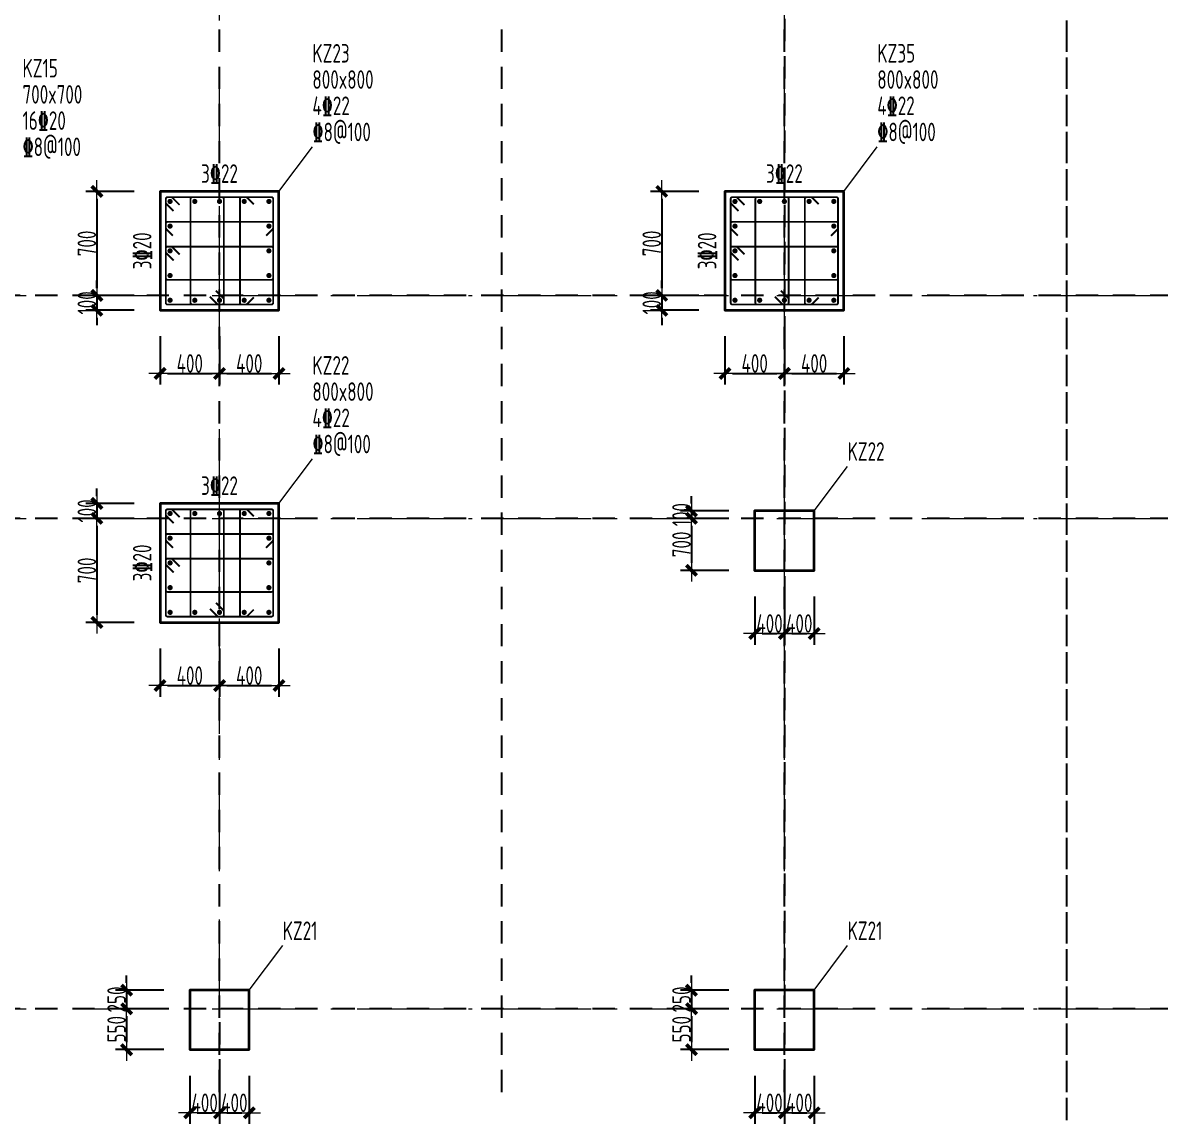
# Model space of a CAD drawing. Header units: millimetres. Extents: x 539196 to 807275, y 431843 to 1156631.
# Drawn here: x 617021 to 632325, y 571892 to 586729 of the extents above; entities that cross this region are included whole.
import ezdxf
from ezdxf.enums import TextEntityAlignment as Align

# ---------------------------------------------------------------- set-up
doc = ezdxf.new("R2010")
doc.units = ezdxf.units.MM
doc.header["$MEASUREMENT"] = 0
for name, pattern in [('DOTE', [2.42, 2, -0.2, 0.02, -0.2]), ('点划线', [1850, 1200, -300, 50, -300]), ('虚线', [500, 300, -200])]:
    doc.linetypes.add(name, pattern=pattern)
doc.layers.add('DOTE', color=1, linetype='DOTE')
for name, color, linetype, lineweight in [('柱原位标注', 7, 'Continuous', 18), ('柱尺寸标注', 3, 'Continuous', 18), ('柱标注引线', 2, 'Continuous', 18), ('柱箍筋', 1, 'Continuous', 25), ('柱纵筋', 1, 'Continuous', 70), ('柱集中标注', 2, 'Continuous', 18), ('砼柱', 2, 'Continuous', 35), ('网格', 9, '点划线', 18)]:
    doc.layers.add(name, color=color, linetype=linetype, lineweight=lineweight)
doc.styles.add('样式 1', font='yjkeng.shx', dxfattribs={"width": 0.7, "bigfont": 'yjkchn.shx'})
doc.dimstyles.new('盈建科结构', dxfattribs={"dimscale": 100, "dimtxt": 2.5, "dimasz": 1, "dimexe": 1.5, "dimexo": 0.625, "dimgap": 0.1, "dimtad": 1, "dimdec": 0, "dimrnd": 1, "dimzin": 0, "dimdsep": 46, "dimtxsty": '样式 1', "dimblk": '_yjkbk', "dimblk1": 'ARCHTICK', "dimblk2": 'ARCHTICK', "dimcen": 0.09, "dimadec": 0, "dimazin": 0, "dimtfac": 1, "dimtdec": 4, "dimtix": 1, "dimtmove": 2, "dimatfit": 3, "dimfxl": 0, "dimtolj": 1, "dimtzin": 0, "dimarcsym": 0})

# ---------------------------------------------------------------- blocks, each defined once
blk = doc.blocks.new('_yjkbk')
blk.add_line((-1, 0), (1.5, 0))
blk.add_lwpolyline([(-0.7, -0.7, 0.5, 0.5, 0), (0.7, 0.7, 0.5, 0.5, 0)], format="xyseb")
blk = doc.blocks.new('*D1916')
at = {"layer": 'Defpoints', "color": 0}
for p in [(619268, 572909), (619668, 572909), (619668, 572059)]:
    blk.add_point(p, dxfattribs=at)
at = {"layer": '柱尺寸标注', "color": 0, "lineweight": -2}
for p, q in [((619268, 572559), (619268, 571909)), ((619668, 572559), (619668, 571909)), ((619368, 572059), (619568, 572059))]:
    blk.add_line(p, q, dxfattribs=at)
at = {"layer": '柱尺寸标注', "color": 0, "lineweight": -2, "xscale": 100, "yscale": 100, "zscale": 100, "rotation": 180}
blk.add_blockref('_yjkbk', (619268, 572059), dxfattribs=at)
at = {"layer": '柱尺寸标注', "color": 0, "lineweight": -2, "xscale": 100, "yscale": 100, "zscale": 100}
blk.add_blockref('_yjkbk', (619668, 572059), dxfattribs=at)
at = {"layer": '柱尺寸标注', "color": 0, "insert": (619468, 572194), "char_height": 250, "attachment_point": 5, "style": '样式 1'}
blk.add_mtext('\\A1;400', dxfattribs=at)
blk = doc.blocks.new('_ARCHTICK')
at = {"color": 0, "linetype": 'ByBlock', "const_width": 0.15}
blk.add_lwpolyline([(-0.5, -0.5), (0.5, 0.5)], dxfattribs=at)
blk = doc.blocks.new('*D1917')
at = {"layer": 'Defpoints', "color": 0}
for p in [(619668, 572909), (620068, 572909), (620068, 572059)]:
    blk.add_point(p, dxfattribs=at)
at = {"layer": '柱尺寸标注', "color": 0, "lineweight": -2}
for p, q in [((619668, 572559), (619668, 571909)), ((620068, 572559), (620068, 571909)), ((619768, 572059), (619968, 572059))]:
    blk.add_line(p, q, dxfattribs=at)
at = {"layer": '柱尺寸标注', "color": 0, "lineweight": -2, "xscale": 100, "yscale": 100, "zscale": 100, "rotation": 180}
blk.add_blockref('_yjkbk', (619668, 572059), dxfattribs=at)
at = {"layer": '柱尺寸标注', "color": 0, "lineweight": -2, "xscale": 100, "yscale": 100, "zscale": 100}
blk.add_blockref('_yjkbk', (620068, 572059), dxfattribs=at)
at = {"layer": '柱尺寸标注', "color": 0, "insert": (619868, 572194), "char_height": 250, "attachment_point": 5, "style": '样式 1'}
blk.add_mtext('\\A1;400', dxfattribs=at)
blk = doc.blocks.new('*D1918')
at = {"layer": 'Defpoints', "color": 0}
for p in [(619268, 573709), (618418, 573459), (619268, 573459)]:
    blk.add_point(p, dxfattribs=at)
at = {"layer": '柱尺寸标注', "color": 0, "lineweight": -2}
for p, q in [((618418, 573809), (618418, 573909)), ((618918, 573709), (618268, 573709)), ((618418, 573709), (618418, 573459)), ((618918, 573459), (618268, 573459)), ((618418, 573359), (618418, 573259))]:
    blk.add_line(p, q, dxfattribs=at)
at = {"layer": '柱尺寸标注', "color": 0, "lineweight": -2, "xscale": 100, "yscale": 100, "zscale": 100}
for p, rotation in [((618418, 573709), 270), ((618418, 573459), 90)]:
    blk.add_blockref('_yjkbk', p, dxfattribs=dict(at, rotation=rotation))
at = {"layer": '柱尺寸标注', "color": 0, "insert": (618283, 573584), "char_height": 250, "attachment_point": 5, "rotation": 90, "style": '样式 1'}
blk.add_mtext('\\A1;250', dxfattribs=at)
blk = doc.blocks.new('*D1919')
at = {"layer": 'Defpoints', "color": 0}
for p in [(619268, 573459), (618418, 572909), (619268, 572909)]:
    blk.add_point(p, dxfattribs=at)
at = {"layer": '柱尺寸标注', "color": 0, "lineweight": -2}
for p, q in [((618918, 573459), (618268, 573459)), ((618418, 573359), (618418, 573009)), ((618918, 572909), (618268, 572909))]:
    blk.add_line(p, q, dxfattribs=at)
at = {"layer": '柱尺寸标注', "color": 0, "lineweight": -2, "xscale": 100, "yscale": 100, "zscale": 100}
for p, rotation in [((618418, 573459), 90), ((618418, 572909), 270)]:
    blk.add_blockref('_yjkbk', p, dxfattribs=dict(at, rotation=rotation))
at = {"layer": '柱尺寸标注', "color": 0, "insert": (618283, 573184), "char_height": 250, "attachment_point": 5, "rotation": 90, "style": '样式 1'}
blk.add_mtext('\\A1;550', dxfattribs=at)
blk = doc.blocks.new('*D1920')
at = {"layer": 'Defpoints', "color": 0}
for p in [(618868, 578659), (619668, 578659), (619668, 577809)]:
    blk.add_point(p, dxfattribs=at)
at = {"layer": '柱尺寸标注', "color": 0, "lineweight": -2}
for p, q in [((618868, 578309), (618868, 577659)), ((619668, 578309), (619668, 577659)), ((618968, 577809), (619568, 577809))]:
    blk.add_line(p, q, dxfattribs=at)
at = {"layer": '柱尺寸标注', "color": 0, "lineweight": -2, "xscale": 100, "yscale": 100, "zscale": 100, "rotation": 180}
blk.add_blockref('_yjkbk', (618868, 577809), dxfattribs=at)
at = {"layer": '柱尺寸标注', "color": 0, "lineweight": -2, "xscale": 100, "yscale": 100, "zscale": 100}
blk.add_blockref('_yjkbk', (619668, 577809), dxfattribs=at)
at = {"layer": '柱尺寸标注', "color": 0, "insert": (619268, 577944), "char_height": 250, "attachment_point": 5, "style": '样式 1'}
blk.add_mtext('\\A1;400', dxfattribs=at)
blk = doc.blocks.new('*D1921')
at = {"layer": 'Defpoints', "color": 0}
for p in [(619668, 578659), (620468, 578659), (620468, 577809)]:
    blk.add_point(p, dxfattribs=at)
at = {"layer": '柱尺寸标注', "color": 0, "lineweight": -2}
for p, q in [((619668, 578309), (619668, 577659)), ((620468, 578309), (620468, 577659)), ((619768, 577809), (620368, 577809))]:
    blk.add_line(p, q, dxfattribs=at)
at = {"layer": '柱尺寸标注', "color": 0, "lineweight": -2, "xscale": 100, "yscale": 100, "zscale": 100, "rotation": 180}
blk.add_blockref('_yjkbk', (619668, 577809), dxfattribs=at)
at = {"layer": '柱尺寸标注', "color": 0, "lineweight": -2, "xscale": 100, "yscale": 100, "zscale": 100}
blk.add_blockref('_yjkbk', (620468, 577809), dxfattribs=at)
at = {"layer": '柱尺寸标注', "color": 0, "insert": (620068, 577944), "char_height": 250, "attachment_point": 5, "style": '样式 1'}
blk.add_mtext('\\A1;400', dxfattribs=at)
blk = doc.blocks.new('*D1922')
at = {"layer": 'Defpoints', "color": 0}
for p in [(618868, 580259), (618018, 580059), (618868, 580059)]:
    blk.add_point(p, dxfattribs=at)
at = {"layer": '柱尺寸标注', "color": 0, "lineweight": -2}
for p, q in [((618018, 580359), (618018, 580459)), ((618518, 580259), (617868, 580259)), ((618018, 580259), (618018, 580059)), ((618518, 580059), (617868, 580059)), ((618018, 579959), (618018, 579859))]:
    blk.add_line(p, q, dxfattribs=at)
at = {"layer": '柱尺寸标注', "color": 0, "lineweight": -2, "xscale": 100, "yscale": 100, "zscale": 100}
for p, rotation in [((618018, 580259), 270), ((618018, 580059), 90)]:
    blk.add_blockref('_yjkbk', p, dxfattribs=dict(at, rotation=rotation))
at = {"layer": '柱尺寸标注', "color": 0, "insert": (617883, 580159), "char_height": 250, "attachment_point": 5, "rotation": 90, "style": '样式 1'}
blk.add_mtext('\\A1;100', dxfattribs=at)
blk = doc.blocks.new('*D1923')
at = {"layer": 'Defpoints', "color": 0}
for p in [(618868, 580059), (618018, 578659), (618868, 578659)]:
    blk.add_point(p, dxfattribs=at)
at = {"layer": '柱尺寸标注', "color": 0, "lineweight": -2}
for p, q in [((618518, 580059), (617868, 580059)), ((618018, 579959), (618018, 578759)), ((618518, 578659), (617868, 578659))]:
    blk.add_line(p, q, dxfattribs=at)
at = {"layer": '柱尺寸标注', "color": 0, "lineweight": -2, "xscale": 100, "yscale": 100, "zscale": 100}
for p, rotation in [((618018, 580059), 90), ((618018, 578659), 270)]:
    blk.add_blockref('_yjkbk', p, dxfattribs=dict(at, rotation=rotation))
at = {"layer": '柱尺寸标注', "color": 0, "insert": (617883, 579359), "char_height": 250, "attachment_point": 5, "rotation": 90, "style": '样式 1'}
blk.add_mtext('\\A1;700', dxfattribs=at)
blk = doc.blocks.new('*D1924')
at = {"layer": 'Defpoints', "color": 0}
for p in [(618868, 582859), (619668, 582859), (619668, 582009)]:
    blk.add_point(p, dxfattribs=at)
at = {"layer": '柱尺寸标注', "color": 0, "lineweight": -2}
for p, q in [((618868, 582509), (618868, 581859)), ((619668, 582509), (619668, 581859)), ((618968, 582009), (619568, 582009))]:
    blk.add_line(p, q, dxfattribs=at)
at = {"layer": '柱尺寸标注', "color": 0, "lineweight": -2, "xscale": 100, "yscale": 100, "zscale": 100, "rotation": 180}
blk.add_blockref('_yjkbk', (618868, 582009), dxfattribs=at)
at = {"layer": '柱尺寸标注', "color": 0, "lineweight": -2, "xscale": 100, "yscale": 100, "zscale": 100}
blk.add_blockref('_yjkbk', (619668, 582009), dxfattribs=at)
at = {"layer": '柱尺寸标注', "color": 0, "insert": (619268, 582144), "char_height": 250, "attachment_point": 5, "style": '样式 1'}
blk.add_mtext('\\A1;400', dxfattribs=at)
blk = doc.blocks.new('*D1925')
at = {"layer": 'Defpoints', "color": 0}
for p in [(619668, 582859), (620468, 582859), (620468, 582009)]:
    blk.add_point(p, dxfattribs=at)
at = {"layer": '柱尺寸标注', "color": 0, "lineweight": -2}
for p, q in [((619668, 582509), (619668, 581859)), ((620468, 582509), (620468, 581859)), ((619768, 582009), (620368, 582009))]:
    blk.add_line(p, q, dxfattribs=at)
at = {"layer": '柱尺寸标注', "color": 0, "lineweight": -2, "xscale": 100, "yscale": 100, "zscale": 100, "rotation": 180}
blk.add_blockref('_yjkbk', (619668, 582009), dxfattribs=at)
at = {"layer": '柱尺寸标注', "color": 0, "lineweight": -2, "xscale": 100, "yscale": 100, "zscale": 100}
blk.add_blockref('_yjkbk', (620468, 582009), dxfattribs=at)
at = {"layer": '柱尺寸标注', "color": 0, "insert": (620068, 582144), "char_height": 250, "attachment_point": 5, "style": '样式 1'}
blk.add_mtext('\\A1;400', dxfattribs=at)
blk = doc.blocks.new('*D1926')
at = {"layer": 'Defpoints', "color": 0}
for p in [(618868, 584459), (618018, 583059), (618868, 583059)]:
    blk.add_point(p, dxfattribs=at)
at = {"layer": '柱尺寸标注', "color": 0, "lineweight": -2}
for p, q in [((618518, 584459), (617868, 584459)), ((618018, 584359), (618018, 583159)), ((618518, 583059), (617868, 583059))]:
    blk.add_line(p, q, dxfattribs=at)
at = {"layer": '柱尺寸标注', "color": 0, "lineweight": -2, "xscale": 100, "yscale": 100, "zscale": 100}
for p, rotation in [((618018, 584459), 90), ((618018, 583059), 270)]:
    blk.add_blockref('_yjkbk', p, dxfattribs=dict(at, rotation=rotation))
at = {"layer": '柱尺寸标注', "color": 0, "insert": (617883, 583759), "char_height": 250, "attachment_point": 5, "rotation": 90, "style": '样式 1'}
blk.add_mtext('\\A1;700', dxfattribs=at)
blk = doc.blocks.new('*D1927')
at = {"layer": 'Defpoints', "color": 0}
for p in [(618868, 583059), (618018, 582859), (618868, 582859)]:
    blk.add_point(p, dxfattribs=at)
at = {"layer": '柱尺寸标注', "color": 0, "lineweight": -2}
for p, q in [((618018, 583159), (618018, 583259)), ((618518, 583059), (617868, 583059)), ((618018, 583059), (618018, 582859)), ((618518, 582859), (617868, 582859)), ((618018, 582759), (618018, 582659))]:
    blk.add_line(p, q, dxfattribs=at)
at = {"layer": '柱尺寸标注', "color": 0, "lineweight": -2, "xscale": 100, "yscale": 100, "zscale": 100}
for p, rotation in [((618018, 583059), 270), ((618018, 582859), 90)]:
    blk.add_blockref('_yjkbk', p, dxfattribs=dict(at, rotation=rotation))
at = {"layer": '柱尺寸标注', "color": 0, "insert": (617883, 582959), "char_height": 250, "attachment_point": 5, "rotation": 90, "style": '样式 1'}
blk.add_mtext('\\A1;100', dxfattribs=at)
blk = doc.blocks.new('*D1932')
at = {"layer": 'Defpoints', "color": 0}
for p in [(626868, 572909), (627268, 572909), (627268, 572059)]:
    blk.add_point(p, dxfattribs=at)
at = {"layer": '柱尺寸标注', "color": 0, "lineweight": -2}
for p, q in [((626868, 572559), (626868, 571909)), ((627268, 572559), (627268, 571909)), ((626968, 572059), (627168, 572059))]:
    blk.add_line(p, q, dxfattribs=at)
at = {"layer": '柱尺寸标注', "color": 0, "lineweight": -2, "xscale": 100, "yscale": 100, "zscale": 100, "rotation": 180}
blk.add_blockref('_yjkbk', (626868, 572059), dxfattribs=at)
at = {"layer": '柱尺寸标注', "color": 0, "lineweight": -2, "xscale": 100, "yscale": 100, "zscale": 100}
blk.add_blockref('_yjkbk', (627268, 572059), dxfattribs=at)
at = {"layer": '柱尺寸标注', "color": 0, "insert": (627068, 572194), "char_height": 250, "attachment_point": 5, "style": '样式 1'}
blk.add_mtext('\\A1;400', dxfattribs=at)
blk = doc.blocks.new('*D1933')
at = {"layer": 'Defpoints', "color": 0}
for p in [(627268, 572909), (627668, 572909), (627668, 572059)]:
    blk.add_point(p, dxfattribs=at)
at = {"layer": '柱尺寸标注', "color": 0, "lineweight": -2}
for p, q in [((627268, 572559), (627268, 571909)), ((627668, 572559), (627668, 571909)), ((627368, 572059), (627568, 572059))]:
    blk.add_line(p, q, dxfattribs=at)
at = {"layer": '柱尺寸标注', "color": 0, "lineweight": -2, "xscale": 100, "yscale": 100, "zscale": 100, "rotation": 180}
blk.add_blockref('_yjkbk', (627268, 572059), dxfattribs=at)
at = {"layer": '柱尺寸标注', "color": 0, "lineweight": -2, "xscale": 100, "yscale": 100, "zscale": 100}
blk.add_blockref('_yjkbk', (627668, 572059), dxfattribs=at)
at = {"layer": '柱尺寸标注', "color": 0, "insert": (627468, 572194), "char_height": 250, "attachment_point": 5, "style": '样式 1'}
blk.add_mtext('\\A1;400', dxfattribs=at)
blk = doc.blocks.new('*D1934')
at = {"layer": 'Defpoints', "color": 0}
for p in [(626868, 573709), (626018, 573459), (626868, 573459)]:
    blk.add_point(p, dxfattribs=at)
at = {"layer": '柱尺寸标注', "color": 0, "lineweight": -2}
for p, q in [((626018, 573809), (626018, 573909)), ((626518, 573709), (625868, 573709)), ((626018, 573709), (626018, 573459)), ((626518, 573459), (625868, 573459)), ((626018, 573359), (626018, 573259))]:
    blk.add_line(p, q, dxfattribs=at)
at = {"layer": '柱尺寸标注', "color": 0, "lineweight": -2, "xscale": 100, "yscale": 100, "zscale": 100}
for p, rotation in [((626018, 573709), 270), ((626018, 573459), 90)]:
    blk.add_blockref('_yjkbk', p, dxfattribs=dict(at, rotation=rotation))
at = {"layer": '柱尺寸标注', "color": 0, "insert": (625883, 573584), "char_height": 250, "attachment_point": 5, "rotation": 90, "style": '样式 1'}
blk.add_mtext('\\A1;250', dxfattribs=at)
blk = doc.blocks.new('*D1935')
at = {"layer": 'Defpoints', "color": 0}
for p in [(626868, 573459), (626018, 572909), (626868, 572909)]:
    blk.add_point(p, dxfattribs=at)
at = {"layer": '柱尺寸标注', "color": 0, "lineweight": -2}
for p, q in [((626518, 573459), (625868, 573459)), ((626018, 573359), (626018, 573009)), ((626518, 572909), (625868, 572909))]:
    blk.add_line(p, q, dxfattribs=at)
at = {"layer": '柱尺寸标注', "color": 0, "lineweight": -2, "xscale": 100, "yscale": 100, "zscale": 100}
for p, rotation in [((626018, 573459), 90), ((626018, 572909), 270)]:
    blk.add_blockref('_yjkbk', p, dxfattribs=dict(at, rotation=rotation))
at = {"layer": '柱尺寸标注', "color": 0, "insert": (625883, 573184), "char_height": 250, "attachment_point": 5, "rotation": 90, "style": '样式 1'}
blk.add_mtext('\\A1;550', dxfattribs=at)
blk = doc.blocks.new('*D1936')
at = {"layer": 'Defpoints', "color": 0}
for p in [(626868, 579359), (627268, 579359), (627268, 578509)]:
    blk.add_point(p, dxfattribs=at)
at = {"layer": '柱尺寸标注', "color": 0, "lineweight": -2}
for p, q in [((626868, 579009), (626868, 578359)), ((627268, 579009), (627268, 578359)), ((626968, 578509), (627168, 578509))]:
    blk.add_line(p, q, dxfattribs=at)
at = {"layer": '柱尺寸标注', "color": 0, "lineweight": -2, "xscale": 100, "yscale": 100, "zscale": 100, "rotation": 180}
blk.add_blockref('_yjkbk', (626868, 578509), dxfattribs=at)
at = {"layer": '柱尺寸标注', "color": 0, "lineweight": -2, "xscale": 100, "yscale": 100, "zscale": 100}
blk.add_blockref('_yjkbk', (627268, 578509), dxfattribs=at)
at = {"layer": '柱尺寸标注', "color": 0, "insert": (627068, 578644), "char_height": 250, "attachment_point": 5, "style": '样式 1'}
blk.add_mtext('\\A1;400', dxfattribs=at)
blk = doc.blocks.new('*D1937')
at = {"layer": 'Defpoints', "color": 0}
for p in [(627268, 579359), (627668, 579359), (627668, 578509)]:
    blk.add_point(p, dxfattribs=at)
at = {"layer": '柱尺寸标注', "color": 0, "lineweight": -2}
for p, q in [((627268, 579009), (627268, 578359)), ((627668, 579009), (627668, 578359)), ((627368, 578509), (627568, 578509))]:
    blk.add_line(p, q, dxfattribs=at)
at = {"layer": '柱尺寸标注', "color": 0, "lineweight": -2, "xscale": 100, "yscale": 100, "zscale": 100, "rotation": 180}
blk.add_blockref('_yjkbk', (627268, 578509), dxfattribs=at)
at = {"layer": '柱尺寸标注', "color": 0, "lineweight": -2, "xscale": 100, "yscale": 100, "zscale": 100}
blk.add_blockref('_yjkbk', (627668, 578509), dxfattribs=at)
at = {"layer": '柱尺寸标注', "color": 0, "insert": (627468, 578644), "char_height": 250, "attachment_point": 5, "style": '样式 1'}
blk.add_mtext('\\A1;400', dxfattribs=at)
blk = doc.blocks.new('*D1938')
at = {"layer": 'Defpoints', "color": 0}
for p in [(626018, 580059), (626868, 580159), (626868, 580059)]:
    blk.add_point(p, dxfattribs=at)
at = {"layer": '柱尺寸标注', "color": 0, "lineweight": -2}
for p, q in [((626018, 580259), (626018, 580359)), ((626518, 580159), (625868, 580159)), ((626518, 580059), (625868, 580059)), ((626018, 580159), (626018, 580059)), ((626018, 579959), (626018, 579859))]:
    blk.add_line(p, q, dxfattribs=at)
at = {"layer": '柱尺寸标注', "color": 0, "lineweight": -2, "xscale": 100, "yscale": 100, "zscale": 100}
for p, rotation in [((626018, 580159), 270), ((626018, 580059), 90)]:
    blk.add_blockref('_yjkbk', p, dxfattribs=dict(at, rotation=rotation))
at = {"layer": '柱尺寸标注', "color": 0, "insert": (625883, 580109), "char_height": 250, "attachment_point": 5, "rotation": 90, "style": '样式 1'}
blk.add_mtext('\\A1;100', dxfattribs=at)
blk = doc.blocks.new('*D1939')
at = {"layer": 'Defpoints', "color": 0}
for p in [(626868, 580059), (626018, 579359), (626868, 579359)]:
    blk.add_point(p, dxfattribs=at)
at = {"layer": '柱尺寸标注', "color": 0, "lineweight": -2}
for p, q in [((626518, 580059), (625868, 580059)), ((626018, 579959), (626018, 579459)), ((626518, 579359), (625868, 579359))]:
    blk.add_line(p, q, dxfattribs=at)
at = {"layer": '柱尺寸标注', "color": 0, "lineweight": -2, "xscale": 100, "yscale": 100, "zscale": 100}
for p, rotation in [((626018, 580059), 90), ((626018, 579359), 270)]:
    blk.add_blockref('_yjkbk', p, dxfattribs=dict(at, rotation=rotation))
at = {"layer": '柱尺寸标注', "color": 0, "insert": (625883, 579709), "char_height": 250, "attachment_point": 5, "rotation": 90, "style": '样式 1'}
blk.add_mtext('\\A1;700', dxfattribs=at)
blk = doc.blocks.new('*D1940')
at = {"layer": 'Defpoints', "color": 0}
for p in [(626468, 582859), (627268, 582859), (627268, 582009)]:
    blk.add_point(p, dxfattribs=at)
at = {"layer": '柱尺寸标注', "color": 0, "lineweight": -2}
for p, q in [((626468, 582509), (626468, 581859)), ((627268, 582509), (627268, 581859)), ((626568, 582009), (627168, 582009))]:
    blk.add_line(p, q, dxfattribs=at)
at = {"layer": '柱尺寸标注', "color": 0, "lineweight": -2, "xscale": 100, "yscale": 100, "zscale": 100, "rotation": 180}
blk.add_blockref('_yjkbk', (626468, 582009), dxfattribs=at)
at = {"layer": '柱尺寸标注', "color": 0, "lineweight": -2, "xscale": 100, "yscale": 100, "zscale": 100}
blk.add_blockref('_yjkbk', (627268, 582009), dxfattribs=at)
at = {"layer": '柱尺寸标注', "color": 0, "insert": (626868, 582144), "char_height": 250, "attachment_point": 5, "style": '样式 1'}
blk.add_mtext('\\A1;400', dxfattribs=at)
blk = doc.blocks.new('*D1941')
at = {"layer": 'Defpoints', "color": 0}
for p in [(627268, 582859), (628068, 582859), (628068, 582009)]:
    blk.add_point(p, dxfattribs=at)
at = {"layer": '柱尺寸标注', "color": 0, "lineweight": -2}
for p, q in [((627268, 582509), (627268, 581859)), ((628068, 582509), (628068, 581859)), ((627368, 582009), (627968, 582009))]:
    blk.add_line(p, q, dxfattribs=at)
at = {"layer": '柱尺寸标注', "color": 0, "lineweight": -2, "xscale": 100, "yscale": 100, "zscale": 100, "rotation": 180}
blk.add_blockref('_yjkbk', (627268, 582009), dxfattribs=at)
at = {"layer": '柱尺寸标注', "color": 0, "lineweight": -2, "xscale": 100, "yscale": 100, "zscale": 100}
blk.add_blockref('_yjkbk', (628068, 582009), dxfattribs=at)
at = {"layer": '柱尺寸标注', "color": 0, "insert": (627668, 582144), "char_height": 250, "attachment_point": 5, "style": '样式 1'}
blk.add_mtext('\\A1;400', dxfattribs=at)
blk = doc.blocks.new('*D1942')
at = {"layer": 'Defpoints', "color": 0}
for p in [(626468, 584459), (625618, 583059), (626468, 583059)]:
    blk.add_point(p, dxfattribs=at)
at = {"layer": '柱尺寸标注', "color": 0, "lineweight": -2}
for p, q in [((626118, 584459), (625468, 584459)), ((625618, 584359), (625618, 583159)), ((626118, 583059), (625468, 583059))]:
    blk.add_line(p, q, dxfattribs=at)
at = {"layer": '柱尺寸标注', "color": 0, "lineweight": -2, "xscale": 100, "yscale": 100, "zscale": 100}
for p, rotation in [((625618, 584459), 90), ((625618, 583059), 270)]:
    blk.add_blockref('_yjkbk', p, dxfattribs=dict(at, rotation=rotation))
at = {"layer": '柱尺寸标注', "color": 0, "insert": (625483, 583759), "char_height": 250, "attachment_point": 5, "rotation": 90, "style": '样式 1'}
blk.add_mtext('\\A1;700', dxfattribs=at)
blk = doc.blocks.new('*D1943')
at = {"layer": 'Defpoints', "color": 0}
for p in [(626468, 583059), (625618, 582859), (626468, 582859)]:
    blk.add_point(p, dxfattribs=at)
at = {"layer": '柱尺寸标注', "color": 0, "lineweight": -2}
for p, q in [((625618, 583159), (625618, 583259)), ((626118, 583059), (625468, 583059)), ((625618, 583059), (625618, 582859)), ((626118, 582859), (625468, 582859)), ((625618, 582759), (625618, 582659))]:
    blk.add_line(p, q, dxfattribs=at)
at = {"layer": '柱尺寸标注', "color": 0, "lineweight": -2, "xscale": 100, "yscale": 100, "zscale": 100}
for p, rotation in [((625618, 583059), 270), ((625618, 582859), 90)]:
    blk.add_blockref('_yjkbk', p, dxfattribs=dict(at, rotation=rotation))
at = {"layer": '柱尺寸标注', "color": 0, "insert": (625483, 582959), "char_height": 250, "attachment_point": 5, "rotation": 90, "style": '样式 1'}
blk.add_mtext('\\A1;100', dxfattribs=at)
blk = doc.blocks.new('jzzw')
at = {"layer": 'DOTE', "color": 1, "linetype": '虚线'}
for p, q in [((921186, 872027), (921186, 890469)), ((924986, 872027), (924986, 890469)), ((928786, 872027), (928786, 890469)), ((928786, 890469), (928786, 834829)), ((932586, 852149), (932586, 890469)), ((932586, 872027), (932586, 890469)), ((952506, 882749), (911886, 882749)), ((952506, 879749), (911886, 879749)), ((952506, 873149), (912186, 873149)), ((921186, 872969), (921186, 834829))]:
    blk.add_line(p, q, dxfattribs=at)

msp = doc.modelspace()

# ---------------------------------------------------------------- linework, layer by layer
at = {"layer": '柱标注引线'}
for p, q in [((620467.6, 584459.2), (620917.6, 585059.2)), ((628067.6, 584459.2), (628517.6, 585059.2)), ((620467.6, 580259.2), (620917.6, 580859.2)), ((627667.6, 580159.2), (628117.6, 580759.2)), ((620067.6, 573709.2), (620517.6, 574309.2)), ((627667.6, 573709.2), (628117.6, 574309.2))]:
    msp.add_line(p, q, dxfattribs=at)
at = {"layer": '柱箍筋', "const_width": 25}
for points in [[(619131.6, 584276.5), (619033.4, 584374.8, 0.1989124), (619016.6, 584381.7), (618968.8, 584381.7, 0.4142136), (618945.1, 584358), (618945.1, 582960.5, 0.4142136), (618968.8, 582936.7), (620366.3, 582936.7, 0.4142136), (620390.1, 582960.5), (620390.1, 584358, 0.4142136), (620366.3, 584381.7), (618968.8, 584381.7, 0.4142136), (618945.1, 584358), (618945.1, 584310.2, 0.1989124), (618952, 584293.5), (619050.3, 584195.2)], [(619538.5, 583042), (619636.8, 582943.7, 0.1989124), (619653.6, 582936.7), (619701.3, 582936.7, 0.4142136), (619725.1, 582960.5), (619725.1, 584358, 0.4142136), (619701.3, 584381.7), (619301.3, 584381.7, 0.4142136), (619277.6, 584358), (619277.6, 582960.5, 0.4142136), (619301.3, 582936.7), (619701.3, 582936.7, 0.4142136), (619725.1, 582960.5), (619725.1, 583008.2, 0.1989124), (619718.1, 583025), (619619.9, 583123.3)], [(620129.1, 583032.1), (620040.7, 582943.7, -0.131362), (620014.1, 582936.7), (619966.3, 582936.7, -0.4142136), (619942.6, 582960.5), (619942.6, 584358, -0.4142136), (619966.3, 584381.7), (620014.1, 584381.7, -0.131362), (620040.7, 584374.8), (620129.1, 584286.4)], [(626731.6, 584276.5), (626633.4, 584374.8, 0.1989124), (626616.6, 584381.7), (626568.8, 584381.7, 0.4142136), (626545.1, 584358), (626545.1, 582960.5, 0.4142136), (626568.8, 582936.7), (627966.3, 582936.7, 0.4142136), (627990.1, 582960.5), (627990.1, 584358, 0.4142136), (627966.3, 584381.7), (626568.8, 584381.7, 0.4142136), (626545.1, 584358), (626545.1, 584310.2, 0.1989124), (626552, 584293.5), (626650.3, 584195.2)], [(627138.5, 583042), (627236.8, 582943.7, 0.1989124), (627253.6, 582936.7), (627301.3, 582936.7, 0.4142136), (627325.1, 582960.5), (627325.1, 584358, 0.4142136), (627301.3, 584381.7), (626901.3, 584381.7, 0.4142136), (626877.6, 584358), (626877.6, 582960.5, 0.4142136), (626901.3, 582936.7), (627301.3, 582936.7, 0.4142136), (627325.1, 582960.5), (627325.1, 583008.2, 0.1989124), (627318.1, 583025), (627219.9, 583123.3)], [(627729.1, 583032.1), (627640.7, 582943.7, -0.131362), (627614.1, 582936.7), (627566.3, 582936.7, -0.4142136), (627542.6, 582960.5), (627542.6, 584358, -0.4142136), (627566.3, 584381.7), (627614.1, 584381.7, -0.131362), (627640.7, 584374.8), (627729.1, 584286.4)], [(619040.4, 583862.7), (618952, 583951.1, -0.131362), (618945.1, 583977.7), (618945.1, 584025.5, -0.4142136), (618968.8, 584049.2), (620366.3, 584049.2, -0.4142136), (620390.1, 584025.5), (620390.1, 583977.7, -0.131362), (620383.1, 583951.1), (620294.7, 583862.7)], [(626640.4, 583862.7), (626552, 583951.1, -0.131362), (626545.1, 583977.7), (626545.1, 584025.5, -0.4142136), (626568.8, 584049.2), (627966.3, 584049.2, -0.4142136), (627990.1, 584025.5), (627990.1, 583977.7, -0.131362), (627983.1, 583951.1), (627894.7, 583862.7)], [(619050.3, 583530.2), (618952, 583628.5, -0.1989124), (618945.1, 583645.2), (618945.1, 583693, -0.4142136), (618968.8, 583716.7), (620366.3, 583716.7, -0.4142136), (620390.1, 583693), (620390.1, 583293, -0.4142136), (620366.3, 583269.2), (618968.8, 583269.2, -0.4142136), (618945.1, 583293), (618945.1, 583693, -0.4142136), (618968.8, 583716.7), (619016.6, 583716.7, -0.1989124), (619033.4, 583709.8), (619131.6, 583611.5)], [(626650.3, 583530.2), (626552, 583628.5, -0.1989124), (626545.1, 583645.2), (626545.1, 583693, -0.4142136), (626568.8, 583716.7), (627966.3, 583716.7, -0.4142136), (627990.1, 583693), (627990.1, 583293, -0.4142136), (627966.3, 583269.2), (626568.8, 583269.2, -0.4142136), (626545.1, 583293), (626545.1, 583693, -0.4142136), (626568.8, 583716.7), (626616.6, 583716.7, -0.1989124), (626633.4, 583709.8), (626731.6, 583611.5)], [(619131.6, 580076.5), (619033.4, 580174.8, 0.1989124), (619016.6, 580181.7), (618968.8, 580181.7, 0.4142136), (618945.1, 580158), (618945.1, 578760.5, 0.4142136), (618968.8, 578736.7), (620366.3, 578736.7, 0.4142136), (620390.1, 578760.5), (620390.1, 580158, 0.4142136), (620366.3, 580181.7), (618968.8, 580181.7, 0.4142136), (618945.1, 580158), (618945.1, 580110.2, 0.1989124), (618952, 580093.5), (619050.3, 579995.2)], [(619538.5, 578842), (619636.8, 578743.7, 0.1989124), (619653.6, 578736.7), (619701.3, 578736.7, 0.4142136), (619725.1, 578760.5), (619725.1, 580158, 0.4142136), (619701.3, 580181.7), (619301.3, 580181.7, 0.4142136), (619277.6, 580158), (619277.6, 578760.5, 0.4142136), (619301.3, 578736.7), (619701.3, 578736.7, 0.4142136), (619725.1, 578760.5), (619725.1, 578808.2, 0.1989124), (619718.1, 578825), (619619.9, 578923.3)], [(620129.1, 578832.1), (620040.7, 578743.7, -0.131362), (620014.1, 578736.7), (619966.3, 578736.7, -0.4142136), (619942.6, 578760.5), (619942.6, 580158, -0.4142136), (619966.3, 580181.7), (620014.1, 580181.7, -0.131362), (620040.7, 580174.8), (620129.1, 580086.4)], [(619040.4, 579662.7), (618952, 579751.1, -0.131362), (618945.1, 579777.7), (618945.1, 579825.5, -0.4142136), (618968.8, 579849.2), (620366.3, 579849.2, -0.4142136), (620390.1, 579825.5), (620390.1, 579777.7, -0.131362), (620383.1, 579751.1), (620294.7, 579662.7)], [(619050.3, 579330.2), (618952, 579428.5, -0.1989124), (618945.1, 579445.2), (618945.1, 579493, -0.4142136), (618968.8, 579516.7), (620366.3, 579516.7, -0.4142136), (620390.1, 579493), (620390.1, 579093, -0.4142136), (620366.3, 579069.2), (618968.8, 579069.2, -0.4142136), (618945.1, 579093), (618945.1, 579493, -0.4142136), (618968.8, 579516.7), (619016.6, 579516.7, -0.1989124), (619033.4, 579509.8), (619131.6, 579411.5)]]:
    msp.add_lwpolyline(points, format="xyb", dxfattribs=at)
at = {"layer": '柱纵筋', "const_width": 35}
for points in [[(619020.1, 584324.2, 1), (618985.1, 584324.2, 1)], [(619352.6, 584324.2, 1), (619317.6, 584324.2, 1)], [(619685.1, 584324.2, 1), (619650.1, 584324.2, 1)], [(620017.6, 584324.2, 1), (619982.6, 584324.2, 1)], [(620350.1, 584324.2, 1), (620315.1, 584324.2, 1)], [(626620.1, 584324.2, 1), (626585.1, 584324.2, 1)], [(626952.6, 584324.2, 1), (626917.6, 584324.2, 1)], [(627285.1, 584324.2, 1), (627250.1, 584324.2, 1)], [(627617.6, 584324.2, 1), (627582.6, 584324.2, 1)], [(627950.1, 584324.2, 1), (627915.1, 584324.2, 1)], [(619020.1, 583991.7, 1), (618985.1, 583991.7, 1)], [(620350.1, 583991.7, 1), (620315.1, 583991.7, 1)], [(626620.1, 583991.7, 1), (626585.1, 583991.7, 1)], [(627950.1, 583991.7, 1), (627915.1, 583991.7, 1)], [(619020.1, 583659.2, 1), (618985.1, 583659.2, 1)], [(620350.1, 583659.2, 1), (620315.1, 583659.2, 1)], [(626620.1, 583659.2, 1), (626585.1, 583659.2, 1)], [(627950.1, 583659.2, 1), (627915.1, 583659.2, 1)], [(619020.1, 583326.7, 1), (618985.1, 583326.7, 1)], [(620350.1, 583326.7, 1), (620315.1, 583326.7, 1)], [(626620.1, 583326.7, 1), (626585.1, 583326.7, 1)], [(627950.1, 583326.7, 1), (627915.1, 583326.7, 1)], [(619020.1, 582994.2, 1), (618985.1, 582994.2, 1)], [(619352.6, 582994.2, 1), (619317.6, 582994.2, 1)], [(619685.1, 582994.2, 1), (619650.1, 582994.2, 1)], [(620017.6, 582994.2, 1), (619982.6, 582994.2, 1)], [(620350.1, 582994.2, 1), (620315.1, 582994.2, 1)], [(626620.1, 582994.2, 1), (626585.1, 582994.2, 1)], [(626952.6, 582994.2, 1), (626917.6, 582994.2, 1)], [(627285.1, 582994.2, 1), (627250.1, 582994.2, 1)], [(627617.6, 582994.2, 1), (627582.6, 582994.2, 1)], [(627950.1, 582994.2, 1), (627915.1, 582994.2, 1)], [(619020.1, 580124.2, 1), (618985.1, 580124.2, 1)], [(619352.6, 580124.2, 1), (619317.6, 580124.2, 1)], [(619685.1, 580124.2, 1), (619650.1, 580124.2, 1)], [(620017.6, 580124.2, 1), (619982.6, 580124.2, 1)], [(620350.1, 580124.2, 1), (620315.1, 580124.2, 1)], [(619020.1, 579791.7, 1), (618985.1, 579791.7, 1)], [(620350.1, 579791.7, 1), (620315.1, 579791.7, 1)], [(619020.1, 579459.2, 1), (618985.1, 579459.2, 1)], [(620350.1, 579459.2, 1), (620315.1, 579459.2, 1)], [(619020.1, 579126.7, 1), (618985.1, 579126.7, 1)], [(620350.1, 579126.7, 1), (620315.1, 579126.7, 1)], [(619020.1, 578794.2, 1), (618985.1, 578794.2, 1)], [(619352.6, 578794.2, 1), (619317.6, 578794.2, 1)], [(619685.1, 578794.2, 1), (619650.1, 578794.2, 1)], [(620017.6, 578794.2, 1), (619982.6, 578794.2, 1)], [(620350.1, 578794.2, 1), (620315.1, 578794.2, 1)]]:
    msp.add_lwpolyline(points, format="xyb", close=True, dxfattribs=at)
at = {"layer": '砼柱'}
for points in [[(620467.6, 584459.2), (618867.6, 584459.2), (618867.6, 582859.2), (620467.6, 582859.2)], [(628067.6, 584459.2), (626467.6, 584459.2), (626467.6, 582859.2), (628067.6, 582859.2)], [(620467.6, 580259.2), (618867.6, 580259.2), (618867.6, 578659.2), (620467.6, 578659.2)], [(627667.6, 580159.2), (626867.6, 580159.2), (626867.6, 579359.2), (627667.6, 579359.2)], [(620067.6, 573709.2), (619267.6, 573709.2), (619267.6, 572909.2), (620067.6, 572909.2)], [(627667.6, 573709.2), (626867.6, 573709.2), (626867.6, 572909.2), (627667.6, 572909.2)]]:
    msp.add_lwpolyline(points, close=True, dxfattribs=at)
at = {"layer": '网格'}
for p, q in [((619667.6, 583059.2), (619667.6, 589659.2)), ((627267.6, 583059.2), (627267.6, 589659.2)), ((615867.6, 583059.2), (619667.6, 583059.2)), ((619667.6, 580059.2), (619667.6, 583059.2)), ((619667.6, 583059.2), (623467.6, 583059.2)), ((623467.6, 583059.2), (627267.6, 583059.2)), ((627267.6, 580059.2), (627267.6, 583059.2)), ((627267.6, 583059.2), (631067.6, 583059.2)), ((631067.6, 583059.2), (634867.6, 583059.2)), ((615867.6, 580059.2), (619667.6, 580059.2)), ((619667.6, 573459.2), (619667.6, 580059.2)), ((619667.6, 580059.2), (623467.6, 580059.2)), ((623467.6, 580059.2), (627267.6, 580059.2)), ((627267.6, 573459.2), (627267.6, 580059.2)), ((627267.6, 580059.2), (631067.6, 580059.2)), ((631067.6, 580059.2), (634867.6, 580059.2)), ((615867.6, 573459.2), (619667.6, 573459.2)), ((619667.6, 573459.2), (623467.6, 573459.2)), ((623467.6, 573459.2), (627267.6, 573459.2)), ((627267.6, 573459.2), (631067.6, 573459.2)), ((631067.6, 573459.2), (634867.6, 573459.2))]:
    msp.add_line(p, q, dxfattribs=at)

# ---------------------------------------------------------------- block references
msp.add_blockref('jzzw', (-301518.2, -299689.7))

# ---------------------------------------------------------------- texts
at = {"layer": '柱原位标注', "linetype": 'Continuous', "style": '样式 1', "width": 0.7}
for p in [(619667.6, 584499.2), (627267.6, 584499.2), (619667.6, 580299.2)]:
    msp.add_text('3\x8422', height=250, dxfattribs=at).set_placement(p, align=Align.BOTTOM_CENTER)
for p in [(618827.6, 583659.2), (626427.6, 583659.2), (618827.6, 579459.2)]:
    msp.add_text('3\x8420', height=250, rotation=90, dxfattribs=at).set_placement(p, align=Align.BOTTOM_CENTER)
at = {"layer": '柱集中标注', "linetype": 'Continuous', "style": '样式 1', "width": 0.7}
for s, p in [('KZ23', (620917.6, 586117.5)), ('KZ35', (628517.6, 586117.5)), ('KZ15', (617017.6, 585917.5)), ('800x800', (620917.6, 585764.7)), ('800x800', (628517.6, 585764.7)), ('700x700', (617017.6, 585564.7)), ('4\x8422', (620917.6, 585412)), ('4\x8422', (628517.6, 585412)), ('16\x8420', (617017.6, 585212)), ('\x848@100', (620917.6, 585059.2)), ('\x848@100', (628517.6, 585059.2)), ('\x848@100', (617017.6, 584859.2)), ('KZ22', (620917.6, 581917.5)), ('800x800', (620917.6, 581564.7)), ('4\x8422', (620917.6, 581212)), ('\x848@100', (620917.6, 580859.2)), ('KZ22', (628117.6, 580759.2)), ('KZ21', (620517.6, 574309.2)), ('KZ21', (628117.6, 574309.2))]:
    msp.add_text(s, height=250, dxfattribs=at).set_placement(p, align=Align.BOTTOM_LEFT)

# ---------------------------------------------------------------- dimensions: what is measured, and where the dimension line sits
at = {"layer": '柱尺寸标注'}
for p1, p2, override, picture, middle in [((618867.6, 584459.2), (618867.6, 583059.2), {"dimscale": 100, "dimtxt": 2.5, "dimasz": 1, "dimexe": 1.5, "dimexo": 3.5, "dimgap": 0.1, "dimtad": 1, "dimlfac": 0.5, "dimrnd": 5, "dimdle": 0, "dimfxlon": 0}, '*D1926', (617882.6, 583759.2)), ((626467.6, 584459.2), (626467.6, 583059.2), {"dimscale": 100, "dimtxt": 2.5, "dimasz": 1, "dimexe": 1.5, "dimexo": 3.5, "dimgap": 0.1, "dimtad": 1, "dimlfac": 0.5, "dimrnd": 5, "dimdle": 0, "dimfxlon": 0}, '*D1942', (625482.6, 583759.2)), ((618867.6, 583059.2), (618867.6, 582859.2), {"dimscale": 100, "dimtxt": 2.5, "dimasz": 1, "dimexe": 1.5, "dimexo": 3.5, "dimgap": 0.1, "dimtad": 1, "dimlfac": 0.5, "dimrnd": 5, "dimdle": 0, "dimfxlon": 0}, '*D1927', (617882.6, 582959.2)), ((626467.6, 583059.2), (626467.6, 582859.2), {"dimscale": 100, "dimtxt": 2.5, "dimasz": 1, "dimexe": 1.5, "dimexo": 3.5, "dimgap": 0.1, "dimtad": 1, "dimlfac": 0.5, "dimrnd": 5, "dimdle": 0, "dimfxlon": 0}, '*D1943', (625482.6, 582959.2)), ((618867.6, 582859.2), (619667.6, 582859.2), {"dimscale": 100, "dimtxt": 2.5, "dimasz": 1, "dimexe": 1.5, "dimexo": 3.5, "dimgap": 0.1, "dimtad": 1, "dimlfac": 0.5, "dimrnd": 5, "dimdle": 0, "dimfxlon": 0}, '*D1924', (619267.6, 582144.2)), ((619667.6, 582859.2), (620467.6, 582859.2), {"dimscale": 100, "dimtxt": 2.5, "dimasz": 1, "dimexe": 1.5, "dimexo": 3.5, "dimgap": 0.1, "dimtad": 1, "dimlfac": 0.5, "dimrnd": 5, "dimdle": 0, "dimfxlon": 0}, '*D1925', (620067.6, 582144.2)), ((626467.6, 582859.2), (627267.6, 582859.2), {"dimscale": 100, "dimtxt": 2.5, "dimasz": 1, "dimexe": 1.5, "dimexo": 3.5, "dimgap": 0.1, "dimtad": 1, "dimlfac": 0.5, "dimrnd": 5, "dimdle": 0, "dimfxlon": 0}, '*D1940', (626867.6, 582144.2)), ((627267.6, 582859.2), (628067.6, 582859.2), {"dimscale": 100, "dimtxt": 2.5, "dimasz": 1, "dimexe": 1.5, "dimexo": 3.5, "dimgap": 0.1, "dimtad": 1, "dimlfac": 0.5, "dimrnd": 5, "dimdle": 0, "dimfxlon": 0}, '*D1941', (627667.6, 582144.2)), ((618867.6, 580259.2), (618867.6, 580059.2), {"dimscale": 100, "dimtxt": 2.5, "dimasz": 1, "dimexe": 1.5, "dimexo": 3.5, "dimgap": 0.1, "dimtad": 1, "dimlfac": 0.5, "dimrnd": 5, "dimdle": 0, "dimfxlon": 0}, '*D1922', (617882.6, 580159.2)), ((626867.6, 580159.2), (626867.6, 580059.2), {"dimscale": 100, "dimtxt": 2.5, "dimasz": 1, "dimexe": 1.5, "dimexo": 3.5, "dimgap": 0.1, "dimtad": 1, "dimlfac": 1, "dimrnd": 5, "dimdle": 0, "dimfxlon": 0}, '*D1938', (625882.6, 580109.2)), ((618867.6, 580059.2), (618867.6, 578659.2), {"dimscale": 100, "dimtxt": 2.5, "dimasz": 1, "dimexe": 1.5, "dimexo": 3.5, "dimgap": 0.1, "dimtad": 1, "dimlfac": 0.5, "dimrnd": 5, "dimdle": 0, "dimfxlon": 0}, '*D1923', (617882.6, 579359.2)), ((626867.6, 580059.2), (626867.6, 579359.2), {"dimscale": 100, "dimtxt": 2.5, "dimasz": 1, "dimexe": 1.5, "dimexo": 3.5, "dimgap": 0.1, "dimtad": 1, "dimlfac": 1, "dimrnd": 5, "dimdle": 0, "dimfxlon": 0}, '*D1939', (625882.6, 579709.2)), ((626867.6, 579359.2), (627267.6, 579359.2), {"dimscale": 100, "dimtxt": 2.5, "dimasz": 1, "dimexe": 1.5, "dimexo": 3.5, "dimgap": 0.1, "dimtad": 1, "dimlfac": 1, "dimrnd": 5, "dimdle": 0, "dimfxlon": 0}, '*D1936', (627067.6, 578644.2)), ((627267.6, 579359.2), (627667.6, 579359.2), {"dimscale": 100, "dimtxt": 2.5, "dimasz": 1, "dimexe": 1.5, "dimexo": 3.5, "dimgap": 0.1, "dimtad": 1, "dimlfac": 1, "dimrnd": 5, "dimdle": 0, "dimfxlon": 0}, '*D1937', (627467.6, 578644.2)), ((618867.6, 578659.2), (619667.6, 578659.2), {"dimscale": 100, "dimtxt": 2.5, "dimasz": 1, "dimexe": 1.5, "dimexo": 3.5, "dimgap": 0.1, "dimtad": 1, "dimlfac": 0.5, "dimrnd": 5, "dimdle": 0, "dimfxlon": 0}, '*D1920', (619267.6, 577944.2)), ((619667.6, 578659.2), (620467.6, 578659.2), {"dimscale": 100, "dimtxt": 2.5, "dimasz": 1, "dimexe": 1.5, "dimexo": 3.5, "dimgap": 0.1, "dimtad": 1, "dimlfac": 0.5, "dimrnd": 5, "dimdle": 0, "dimfxlon": 0}, '*D1921', (620067.6, 577944.2)), ((619267.6, 573709.2), (619267.6, 573459.2), {"dimscale": 100, "dimtxt": 2.5, "dimasz": 1, "dimexe": 1.5, "dimexo": 3.5, "dimgap": 0.1, "dimtad": 1, "dimlfac": 1, "dimrnd": 5, "dimdle": 0, "dimfxlon": 0}, '*D1918', (618282.6, 573584.2)), ((626867.6, 573709.2), (626867.6, 573459.2), {"dimscale": 100, "dimtxt": 2.5, "dimasz": 1, "dimexe": 1.5, "dimexo": 3.5, "dimgap": 0.1, "dimtad": 1, "dimlfac": 1, "dimrnd": 5, "dimdle": 0, "dimfxlon": 0}, '*D1934', (625882.6, 573584.2)), ((619267.6, 573459.2), (619267.6, 572909.2), {"dimscale": 100, "dimtxt": 2.5, "dimasz": 1, "dimexe": 1.5, "dimexo": 3.5, "dimgap": 0.1, "dimtad": 1, "dimlfac": 1, "dimrnd": 5, "dimdle": 0, "dimfxlon": 0}, '*D1919', (618282.6, 573184.2)), ((626867.6, 573459.2), (626867.6, 572909.2), {"dimscale": 100, "dimtxt": 2.5, "dimasz": 1, "dimexe": 1.5, "dimexo": 3.5, "dimgap": 0.1, "dimtad": 1, "dimlfac": 1, "dimrnd": 5, "dimdle": 0, "dimfxlon": 0}, '*D1935', (625882.6, 573184.2)), ((619267.6, 572909.2), (619667.6, 572909.2), {"dimscale": 100, "dimtxt": 2.5, "dimasz": 1, "dimexe": 1.5, "dimexo": 3.5, "dimgap": 0.1, "dimtad": 1, "dimlfac": 1, "dimrnd": 5, "dimdle": 0, "dimfxlon": 0}, '*D1916', (619467.6, 572194.2)), ((619667.6, 572909.2), (620067.6, 572909.2), {"dimscale": 100, "dimtxt": 2.5, "dimasz": 1, "dimexe": 1.5, "dimexo": 3.5, "dimgap": 0.1, "dimtad": 1, "dimlfac": 1, "dimrnd": 5, "dimdle": 0, "dimfxlon": 0}, '*D1917', (619867.6, 572194.2)), ((626867.6, 572909.2), (627267.6, 572909.2), {"dimscale": 100, "dimtxt": 2.5, "dimasz": 1, "dimexe": 1.5, "dimexo": 3.5, "dimgap": 0.1, "dimtad": 1, "dimlfac": 1, "dimrnd": 5, "dimdle": 0, "dimfxlon": 0}, '*D1932', (627067.6, 572194.2)), ((627267.6, 572909.2), (627667.6, 572909.2), {"dimscale": 100, "dimtxt": 2.5, "dimasz": 1, "dimexe": 1.5, "dimexo": 3.5, "dimgap": 0.1, "dimtad": 1, "dimlfac": 1, "dimrnd": 5, "dimdle": 0, "dimfxlon": 0}, '*D1933', (627467.6, 572194.2))]:
    dim = msp.add_aligned_dim(p1=p1, p2=p2, distance=-850, dimstyle='盈建科结构', override=override, dxfattribs=at)
    dim.commit()
    dim.dimension.update_dxf_attribs({"geometry": picture, "text_midpoint": middle})

doc.saveas('drawing.dxf')
